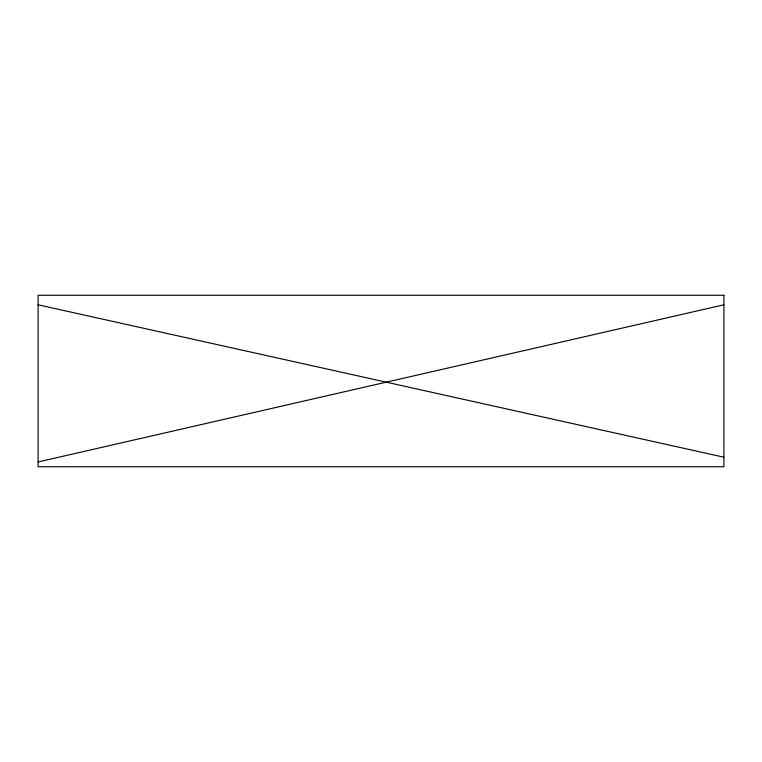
<?xml version="1.0" encoding="UTF-8"?>
<svg xmlns="http://www.w3.org/2000/svg" width="762" height="762" viewBox="0 0 762 762"><rect width="100%" height="100%" fill="white"/><g stroke="black" fill="none" stroke-linecap="round" stroke-linejoin="round"><path stroke-width="1.14" d="M38.1 461.963L723.9 304.8M38.1 304.8L723.9 457.2M723.9 295.275L38.1 295.275L38.1 466.725L723.9 466.725L723.9 295.275"/></g></svg>
